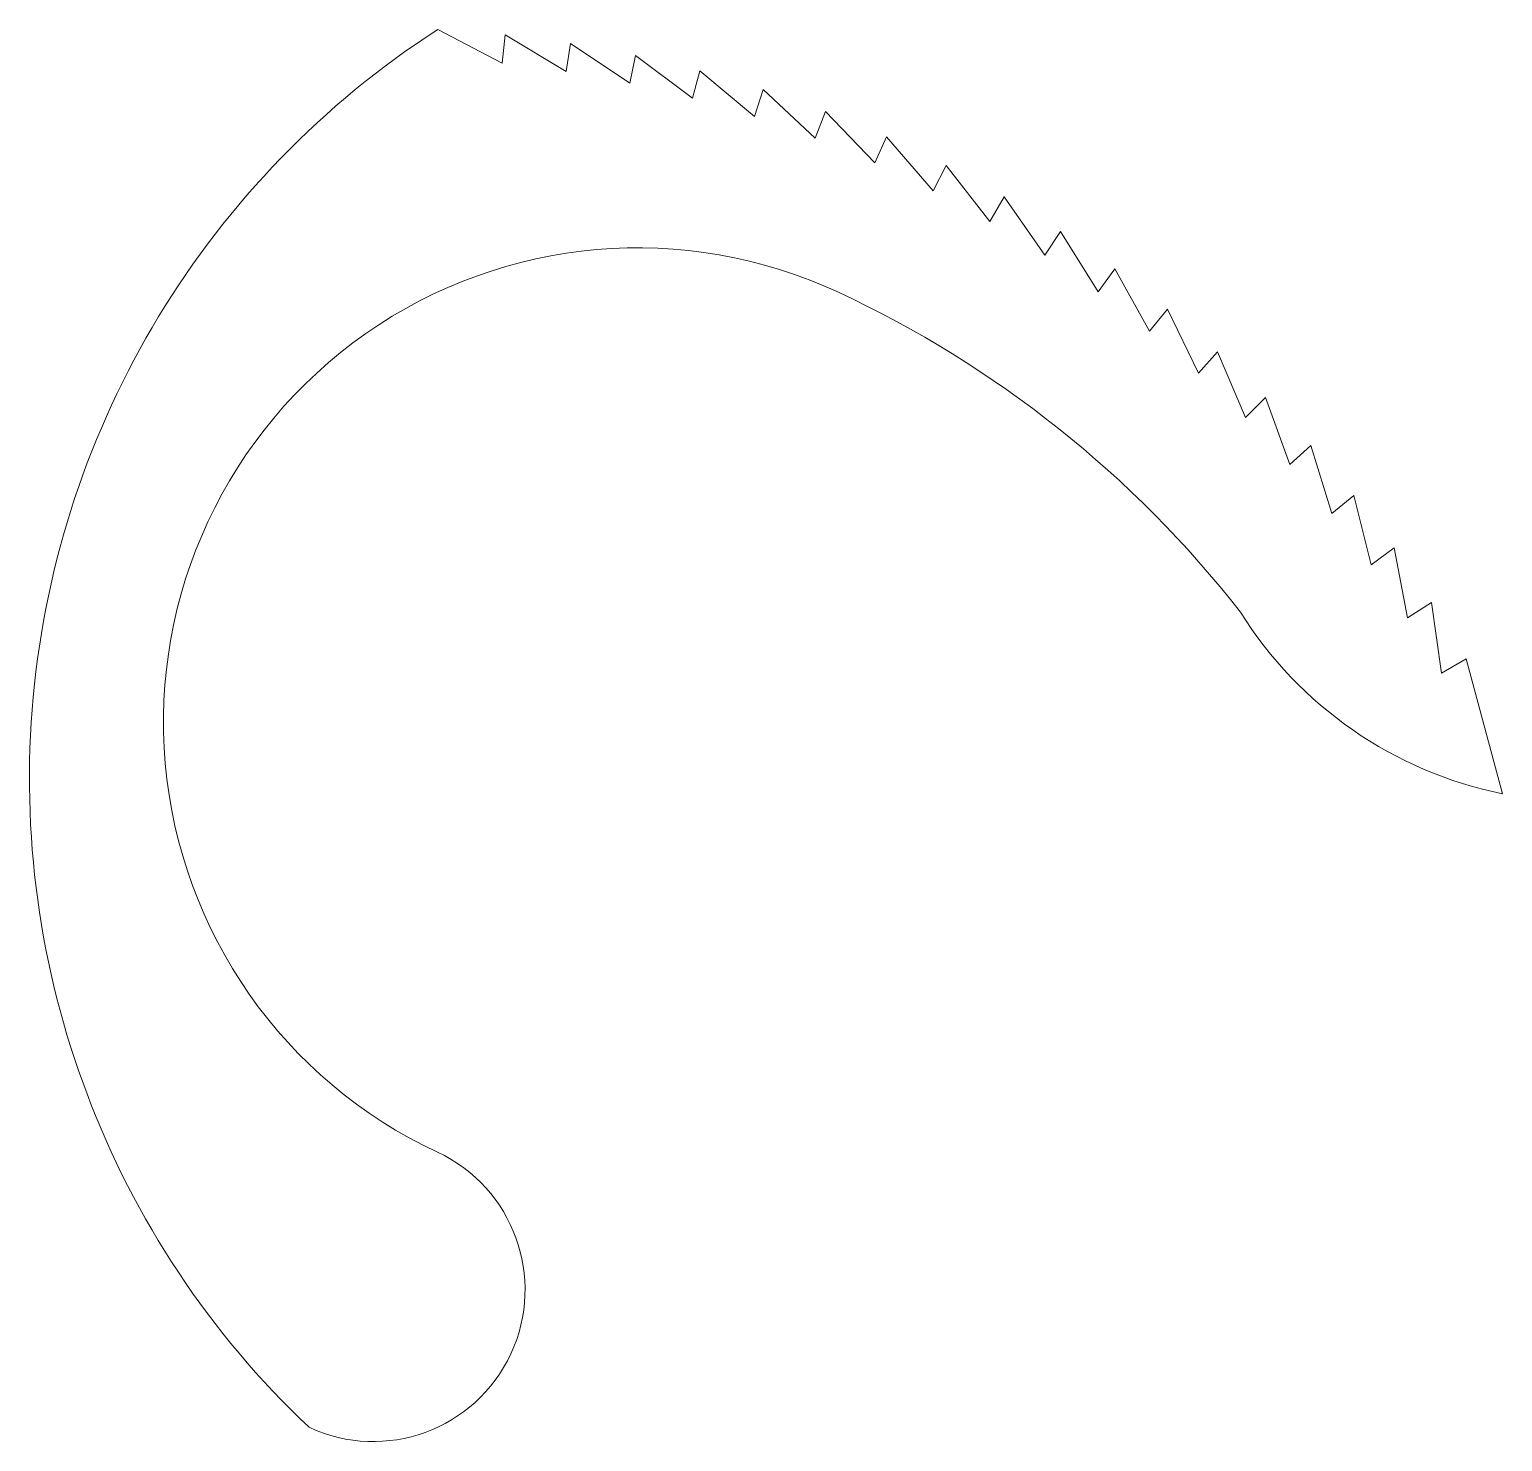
# Model space of a CAD drawing. Header units: millimetres. Extents: x -18.1 to 59.5, y -8 to 66.4.
import ezdxf

# ---------------------------------------------------------------- set-up
doc = ezdxf.new("R2010")
doc.units = ezdxf.units.MM
doc.layers.add('hase', color=7, linetype='CONTINUOUS', lineweight=0)

msp = doc.modelspace()

# ---------------------------------------------------------------- linework, layer by layer
at = {"layer": 'hase', "color": 5}
for p, q in [((6.794, 64.644), (3.4, 66.413)), ((6.951, 66.136), (6.794, 64.644)), ((10.168, 64.2), (6.951, 66.136)), ((10.403, 65.681), (10.168, 64.2)), ((13.514, 63.58), (10.403, 65.681)), ((13.826, 65.047), (13.514, 63.58)), ((16.823, 62.785), (13.826, 65.047)), ((17.211, 64.234), (16.823, 62.785)), ((20.086, 61.819), (17.211, 64.234)), ((20.55, 63.245), (20.086, 61.819)), ((23.294, 60.683), (20.55, 63.245)), ((23.831, 62.083), (23.294, 60.683)), ((26.438, 59.38), (23.831, 62.083)), ((27.048, 60.751), (26.438, 59.38)), ((29.509, 57.915), (27.048, 60.751)), ((30.19, 59.252), (29.509, 57.915)), ((32.5, 56.292), (30.19, 59.252)), ((33.25, 57.591), (32.5, 56.292)), ((35.402, 54.514), (33.25, 57.591)), ((36.218, 55.772), (35.402, 54.514)), ((38.206, 52.586), (36.218, 55.772)), ((39.088, 53.8), (38.206, 52.586)), ((40.906, 50.514), (39.088, 53.8)), ((41.85, 51.68), (40.906, 50.514)), ((43.493, 48.304), (41.85, 51.68)), ((44.497, 49.419), (43.493, 48.304)), ((45.962, 45.962), (44.497, 49.419)), ((47.023, 47.023), (45.962, 45.962)), ((48.304, 43.493), (47.023, 47.023)), ((49.419, 44.497), (48.304, 43.493)), ((50.514, 40.906), (49.419, 44.497)), ((51.68, 41.85), (50.514, 40.906)), ((52.586, 38.206), (51.68, 41.85)), ((53.8, 39.088), (52.586, 38.206)), ((54.514, 35.402), (53.8, 39.088)), ((55.772, 36.218), (54.514, 35.402)), ((56.292, 32.5), (55.772, 36.218)), ((57.591, 33.25), (56.292, 32.5)), ((57.591, 33.25), (59.516, 26.131))]:
    msp.add_line(p, q, dxfattribs=at)
for centre, radius, start, end in [((28.873, 26.924), 46.992, 122.82544, 226.65642), ((13.946, 29.908), 25, 65, 245), ((63.728, 46.953), 21.243, 211.95852, 258.56405), ((0, 0), 8, 245, 65)]:
    msp.add_arc(centre, radius, start, end, dxfattribs=at)
at = {"layer": 'hase'}
msp.add_arc((0, 0), 58, 38, 65, dxfattribs=at)

doc.saveas('drawing.dxf')
